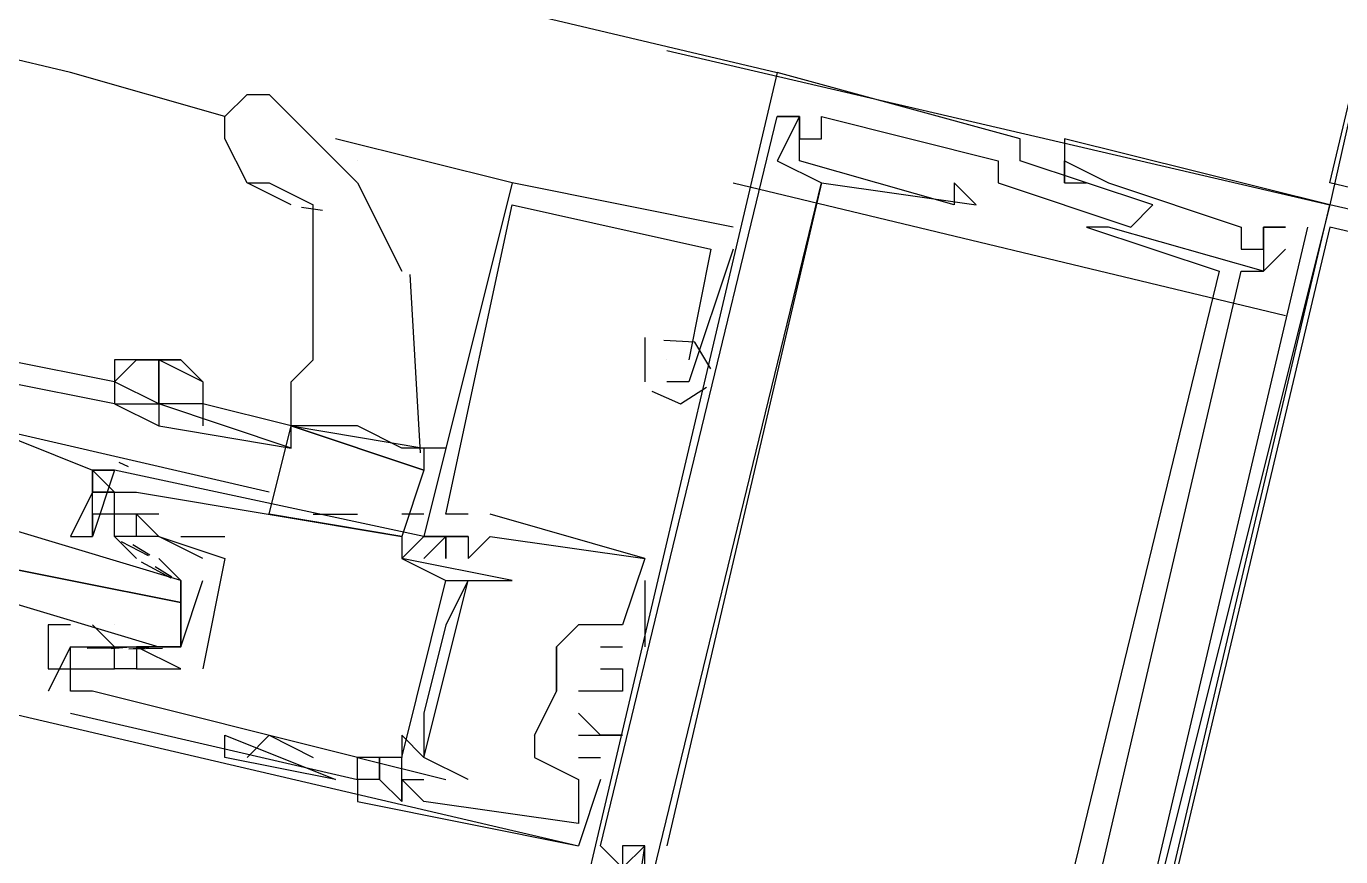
# Model space of a CAD drawing. Header units: feet. Extents: x -84 to 198, y -22 to 181.
# Drawn here: x 104.12 to 104.913, y 25.704 to 26.206 of the extents above; entities that cross this region are included whole.
import ezdxf

# ---------------------------------------------------------------- set-up
doc = ezdxf.new("R2010")
doc.units = ezdxf.units.FT
doc.layers.add('A-LINEA', color=7, linetype='CONTINUOUS')

msp = doc.modelspace()

# ---------------------------------------------------------------- linework, layer by layer
at = {"layer": 'A-LINEA'}
for p, q in [((96.9067, 27.9911), (104.5733, 26.1778)), ((104.1467, 26.1778), (100.8267, 26.9644)), ((105.0267, 26.6311), (104.9067, 26.0978)), ((104.5067, 26.1911), (104.9067, 26.0978)), ((104.24, 26.1511), (104.1467, 26.1778)), ((104.5733, 26.1778), (104.5733, 26.1778)), ((104.5733, 26.1778), (104.5733, 26.1778)), ((104.5733, 26.1778), (104.5733, 26.1778)), ((104.5733, 26.1511), (104.5733, 26.1511)), ((104.5733, 26.1511), (104.5733, 26.1511)), ((104.5733, 26.1511), (104.5733, 26.1511)), ((104.5733, 26.1511), (104.5733, 26.1511)), ((104.5733, 26.1511), (104.5733, 26.1511)), ((104.5733, 26.1511), (104.5733, 26.1511)), ((104.5867, 26.1511), (104.5867, 26.1511)), ((104.5867, 26.1511), (104.5867, 26.1511)), ((104.5867, 26.1511), (104.5867, 26.1511)), ((104.5867, 26.1511), (104.5867, 26.1511)), ((104.5867, 26.1511), (104.5867, 26.1511)), ((104.5867, 26.1511), (104.5867, 26.1511)), ((104.5867, 26.1511), (104.5867, 26.1511)), ((104.5867, 26.1511), (104.5867, 26.1511)), ((104.5867, 26.1511), (104.5867, 26.1511)), ((104.6, 26.1511), (104.6, 26.1511)), ((104.6, 26.1511), (104.6, 26.1511)), ((104.6, 26.1511), (104.6, 26.1511)), ((104.4133, 26.1111), (104.3067, 26.1378)), ((104.5867, 26.1378), (104.5867, 26.1378)), ((104.5867, 26.1378), (104.5867, 26.1378)), ((104.5867, 26.1378), (104.5867, 26.1378)), ((104.6, 26.1378), (104.6, 26.1378)), ((104.6, 26.1378), (104.6, 26.1378)), ((104.6, 26.1378), (104.6, 26.1378)), ((104.72, 26.1378), (104.72, 26.1378)), ((104.72, 26.1378), (104.72, 26.1378)), ((104.72, 26.1378), (104.72, 26.1378)), ((104.7467, 26.1378), (104.7467, 26.1378)), ((104.7467, 26.1378), (104.7467, 26.1378)), ((104.7467, 26.1378), (104.7467, 26.1378)), ((104.32, 26.1244), (104.32, 26.1244)), ((104.5733, 26.1244), (104.5733, 26.1244)), ((104.5733, 26.1244), (104.5733, 26.1244)), ((104.5733, 26.1244), (104.5733, 26.1244)), ((104.5867, 26.1244), (104.5867, 26.1244)), ((104.5867, 26.1244), (104.5867, 26.1244)), ((104.5867, 26.1244), (104.5867, 26.1244)), ((104.7067, 26.1244), (104.7067, 26.1244)), ((104.7067, 26.1244), (104.7067, 26.1244)), ((104.7067, 26.1244), (104.7067, 26.1244)), ((104.72, 26.1244), (104.72, 26.1244)), ((104.72, 26.1244), (104.72, 26.1244)), ((104.72, 26.1244), (104.72, 26.1244)), ((104.7467, 26.1244), (104.7467, 26.1244)), ((104.7467, 26.1244), (104.7467, 26.1244)), ((104.7467, 26.1244), (104.7467, 26.1244)), ((104.28, 26.0978), (104.2533, 26.1111)), ((104.4133, 26.1111), (104.4133, 26.1111)), ((104.4133, 26.1111), (104.4133, 26.1111)), ((104.4133, 26.1111), (104.4133, 26.1111)), ((104.4133, 26.1111), (104.4133, 26.1111)), ((104.4133, 26.1111), (104.4133, 26.1111)), ((104.4133, 26.1111), (104.4133, 26.1111)), ((104.5467, 26.1111), (104.88, 26.0311)), ((104.6, 26.1111), (104.6, 26.1111)), ((104.6, 26.1111), (104.6, 26.1111)), ((104.6, 26.1111), (104.6, 26.1111)), ((104.6, 26.1111), (104.6, 26.1111)), ((104.6, 26.1111), (104.6, 26.1111)), ((104.6, 26.1111), (104.6, 26.1111)), ((104.68, 26.1111), (104.68, 26.1111)), ((104.68, 26.1111), (104.68, 26.1111)), ((104.68, 26.1111), (104.68, 26.1111)), ((104.7067, 26.1111), (104.7067, 26.1111)), ((104.7067, 26.1111), (104.7067, 26.1111)), ((104.7067, 26.1111), (104.7067, 26.1111)), ((104.7467, 26.1111), (104.7467, 26.1111)), ((104.7467, 26.1111), (104.7467, 26.1111)), ((104.7467, 26.1111), (104.7467, 26.1111)), ((104.7467, 26.1111), (104.7467, 26.1111)), ((104.7467, 26.1111), (104.7467, 26.1111)), ((104.7467, 26.1111), (104.7467, 26.1111)), ((104.76, 26.1111), (104.76, 26.1111)), ((104.76, 26.1111), (104.76, 26.1111)), ((104.76, 26.1111), (104.76, 26.1111)), ((104.7733, 26.1111), (104.7733, 26.1111)), ((104.7733, 26.1111), (104.7733, 26.1111)), ((104.7733, 26.1111), (104.7733, 26.1111)), ((104.2989, 26.0945), (104.2861, 26.0963)), ((104.4133, 26.0978), (104.4133, 26.0978)), ((104.4133, 26.0978), (104.4133, 26.0978)), ((104.4133, 26.0978), (104.4133, 26.0978)), ((104.68, 26.0978), (104.68, 26.0978)), ((104.68, 26.0978), (104.68, 26.0978)), ((104.68, 26.0978), (104.68, 26.0978)), ((104.6933, 26.0978), (104.6933, 26.0978)), ((104.6933, 26.0978), (104.6933, 26.0978)), ((104.6933, 26.0978), (104.6933, 26.0978)), ((104.8, 26.0978), (104.8, 26.0978)), ((104.8, 26.0978), (104.8, 26.0978)), ((104.8, 26.0978), (104.8, 26.0978)), ((104.9067, 26.0978), (104.9067, 26.0978)), ((104.9067, 26.0978), (104.9067, 26.0978)), ((104.9067, 26.0978), (104.9067, 26.0978)), ((104.5467, 26.0844), (104.5467, 26.0844)), ((104.5467, 26.0844), (104.5467, 26.0844)), ((104.5467, 26.0844), (104.5467, 26.0844)), ((104.76, 26.0844), (104.76, 26.0844)), ((104.76, 26.0844), (104.76, 26.0844)), ((104.76, 26.0844), (104.76, 26.0844)), ((104.7733, 26.0844), (104.7733, 26.0844)), ((104.7733, 26.0844), (104.7733, 26.0844)), ((104.7733, 26.0844), (104.7733, 26.0844)), ((104.8933, 26.0844), (104.7867, 25.6311)), ((104.7867, 26.0844), (104.7867, 26.0844)), ((104.8933, 26.0844), (104.7867, 25.6311)), ((104.7867, 26.0844), (104.7867, 26.0844)), ((104.8933, 26.0844), (104.7867, 25.6311)), ((104.7867, 26.0844), (104.7867, 26.0844)), ((104.8533, 26.0844), (104.8533, 26.0844)), ((104.8533, 26.0844), (104.8533, 26.0844)), ((104.8533, 26.0844), (104.8533, 26.0844)), ((104.8667, 26.0844), (104.8667, 26.0844)), ((104.8667, 26.0844), (104.8667, 26.0844)), ((104.8667, 26.0844), (104.8667, 26.0844)), ((104.8667, 26.0844), (104.8667, 26.0844)), ((104.8667, 26.0844), (104.8667, 26.0844)), ((104.8667, 26.0844), (104.8667, 26.0844)), ((104.88, 26.0844), (104.88, 26.0844)), ((104.88, 26.0844), (104.88, 26.0844)), ((104.88, 26.0844), (104.88, 26.0844)), ((104.88, 26.0844), (104.88, 26.0844)), ((104.88, 26.0844), (104.88, 26.0844)), ((104.88, 26.0844), (104.88, 26.0844)), ((104.8933, 26.0844), (104.8933, 26.0844)), ((104.8933, 26.0844), (104.8933, 26.0844)), ((104.8933, 26.0844), (104.8933, 26.0844)), ((104.5467, 26.0711), (104.52, 25.9911)), ((104.5467, 26.0711), (104.52, 25.9911)), ((104.5467, 26.0711), (104.52, 25.9911)), ((104.5333, 26.0711), (104.5333, 26.0711)), ((104.5333, 26.0711), (104.5333, 26.0711)), ((104.5333, 26.0711), (104.5333, 26.0711)), ((104.5333, 26.0711), (104.5333, 26.0711)), ((104.5333, 26.0711), (104.5333, 26.0711)), ((104.5333, 26.0711), (104.5333, 26.0711)), ((104.5467, 26.0711), (104.5467, 26.0711)), ((104.5467, 26.0711), (104.5467, 26.0711)), ((104.5467, 26.0711), (104.5467, 26.0711)), ((104.8533, 26.0711), (104.8533, 26.0711)), ((104.8533, 26.0711), (104.8533, 26.0711)), ((104.8533, 26.0711), (104.8533, 26.0711)), ((104.8667, 26.0711), (104.8667, 26.0711)), ((104.8667, 26.0711), (104.8667, 26.0711)), ((104.8667, 26.0711), (104.8667, 26.0711)), ((104.88, 26.0711), (104.88, 26.0711)), ((104.88, 26.0711), (104.88, 26.0711)), ((104.88, 26.0711), (104.88, 26.0711)), ((104.3579, 25.9483), (104.3517, 26.0559)), ((104.84, 26.0578), (104.84, 26.0578)), ((104.84, 26.0578), (104.84, 26.0578)), ((104.84, 26.0578), (104.84, 26.0578)), ((104.8533, 26.0578), (104.8533, 26.0578)), ((104.8533, 26.0578), (104.8533, 26.0578)), ((104.8533, 26.0578), (104.8533, 26.0578)), ((104.8667, 26.0578), (104.8667, 26.0578)), ((104.8667, 26.0578), (104.8667, 26.0578)), ((104.8667, 26.0578), (104.8667, 26.0578)), ((104.8667, 26.0578), (104.8667, 26.0578)), ((104.8667, 26.0578), (104.8667, 26.0578)), ((104.8667, 26.0578), (104.8667, 26.0578)), ((104.4933, 26.0178), (104.4933, 26.0044)), ((104.4933, 26.0178), (104.4933, 26.0178)), ((104.4933, 26.0178), (104.4933, 26.0044)), ((104.4933, 26.0178), (104.4933, 26.0178)), ((104.4933, 26.0178), (104.4933, 26.0044)), ((104.4933, 26.0178), (104.4933, 26.0178)), ((104.1733, 25.9911), (104.1067, 26.0044)), ((104.4933, 26.0044), (104.4933, 25.9911)), ((104.4933, 26.0044), (104.4933, 26.0044)), ((104.4933, 26.0044), (104.4933, 25.9911)), ((104.4933, 26.0044), (104.4933, 26.0044)), ((104.4933, 26.0044), (104.4933, 25.9911)), ((104.4933, 26.0044), (104.4933, 26.0044)), ((104.5067, 26.0044), (104.5067, 26.0044)), ((104.5067, 26.0044), (104.5067, 26.0044)), ((104.5067, 26.0044), (104.5067, 26.0044)), ((104.52, 26.0044), (104.52, 26.0044)), ((104.52, 26.0044), (104.52, 26.0044)), ((104.52, 26.0044), (104.52, 26.0044)), ((104.52, 26.0044), (104.52, 26.0044)), ((104.52, 26.0044), (104.52, 26.0044)), ((104.52, 26.0044), (104.52, 26.0044)), ((104.1733, 25.9778), (104.1067, 25.9911)), ((104.1733, 25.9911), (104.1733, 25.9911)), ((104.4933, 25.9911), (104.4933, 25.9911)), ((104.4933, 25.9911), (104.4933, 25.9911)), ((104.4933, 25.9911), (104.4933, 25.9911)), ((104.52, 25.9911), (104.5067, 25.9911)), ((104.5067, 25.9911), (104.5067, 25.9911)), ((104.52, 25.9911), (104.5067, 25.9911)), ((104.5067, 25.9911), (104.5067, 25.9911)), ((104.52, 25.9911), (104.5067, 25.9911)), ((104.5067, 25.9911), (104.5067, 25.9911)), ((104.52, 25.9911), (104.52, 25.9911)), ((104.52, 25.9911), (104.52, 25.9911)), ((104.52, 25.9911), (104.52, 25.9911)), ((104.28, 25.9644), (104.2267, 25.9778)), ((104.28, 25.9644), (104.28, 25.9644)), ((104.28, 25.9511), (104.28, 25.9644)), ((104.28, 25.9644), (104.28, 25.9644)), ((104.3733, 25.9511), (104.36, 25.9511)), ((104.176, 25.9426), (104.1816, 25.9399)), ((104.176, 25.9426), (104.1816, 25.9399)), ((104.176, 25.9426), (104.1816, 25.9399)), ((104.1733, 25.9378), (104.1733, 25.9378)), ((104.16, 25.9244), (104.16, 25.9244)), ((104.16, 25.9244), (104.16, 25.9244)), ((104.16, 25.9244), (104.16, 25.9244)), ((104.1733, 25.9244), (104.1733, 25.9244)), ((104.1867, 25.9244), (104.1867, 25.9244)), ((104.1733, 25.9111), (104.1733, 25.9111)), ((104.1867, 25.9111), (104.1867, 25.9111)), ((104.2, 25.9111), (104.2, 25.9111)), ((104.3467, 25.8978), (104.2667, 25.9111)), ((104.2933, 25.9111), (104.32, 25.9111)), ((104.36, 25.9111), (104.3467, 25.9111)), ((104.3733, 25.9111), (104.3733, 25.9111)), ((104.3733, 25.9111), (104.3733, 25.9111)), ((104.3733, 25.9111), (104.3733, 25.9111)), ((104.3867, 25.9111), (104.3867, 25.9111)), ((104.3867, 25.9111), (104.3867, 25.9111)), ((104.3867, 25.9111), (104.3867, 25.9111)), ((104.4, 25.9111), (104.4, 25.9111)), ((104.4, 25.9111), (104.4, 25.9111)), ((104.4, 25.9111), (104.4, 25.9111)), ((104.16, 25.8978), (104.16, 25.8978)), ((104.1733, 25.8978), (104.1733, 25.8978)), ((104.1733, 25.8978), (104.1867, 25.8844)), ((104.1774, 25.8947), (104.1937, 25.8863)), ((104.1844, 25.8929), (104.1946, 25.8867)), ((104.1867, 25.8978), (104.1867, 25.8978)), ((104.2, 25.8978), (104.2, 25.8978)), ((104.2, 25.8978), (104.2, 25.8978)), ((104.2133, 25.8978), (104.24, 25.8978)), ((104.2133, 25.8978), (104.2133, 25.8978)), ((104.24, 25.8978), (104.24, 25.8978)), ((104.3467, 25.8978), (104.3467, 25.8978)), ((104.36, 25.8978), (104.36, 25.8978)), ((104.36, 25.8978), (104.36, 25.8978)), ((104.36, 25.8978), (104.36, 25.8978)), ((104.36, 25.8978), (104.36, 25.8978)), ((104.36, 25.8978), (104.36, 25.8978)), ((104.36, 25.8978), (104.36, 25.8978)), ((104.36, 25.8978), (104.36, 25.8978)), ((104.3733, 25.8978), (104.3733, 25.8978)), ((104.3733, 25.8978), (104.3733, 25.8978)), ((104.3733, 25.8978), (104.3733, 25.8978)), ((104.3733, 25.8978), (104.3733, 25.8978)), ((104.3733, 25.8978), (104.3733, 25.8978)), ((104.3733, 25.8978), (104.3733, 25.8978)), ((104.3867, 25.8978), (104.3867, 25.8844)), ((104.3867, 25.8978), (104.3867, 25.8844)), ((104.3867, 25.8978), (104.3867, 25.8844)), ((104.3867, 25.8978), (104.3867, 25.8978)), ((104.3867, 25.8978), (104.3867, 25.8978)), ((104.3867, 25.8978), (104.3867, 25.8844)), ((104.3867, 25.8978), (104.3867, 25.8844)), ((104.3867, 25.8978), (104.3867, 25.8844)), ((104.3867, 25.8978), (104.3867, 25.8978)), ((104.3867, 25.8978), (104.3867, 25.8978)), ((104.3867, 25.8978), (104.3867, 25.8844)), ((104.3867, 25.8978), (104.3867, 25.8844)), ((104.3867, 25.8978), (104.3867, 25.8844)), ((104.3867, 25.8978), (104.3867, 25.8978)), ((104.3867, 25.8978), (104.3867, 25.8978)), ((104.4, 25.8978), (104.4, 25.8978)), ((104.4, 25.8978), (104.4, 25.8978)), ((104.4, 25.8978), (104.4, 25.8978)), ((104.4, 25.8978), (104.4, 25.8978)), ((104.4, 25.8978), (104.4, 25.8978)), ((104.4, 25.8978), (104.4, 25.8978)), ((104.1867, 25.8844), (104.1867, 25.8844)), ((104.2, 25.8844), (104.2, 25.8844)), ((104.24, 25.8844), (104.24, 25.8844)), ((104.24, 25.8844), (104.24, 25.8844)), ((104.3467, 25.8844), (104.3467, 25.8844)), ((104.3467, 25.8844), (104.3467, 25.8844)), ((104.3867, 25.8844), (104.3867, 25.8844)), ((104.3867, 25.8844), (104.3867, 25.8844)), ((104.3867, 25.8844), (104.3867, 25.8844)), ((104.4933, 25.8844), (104.4933, 25.8844)), ((104.4933, 25.8844), (104.4933, 25.8844)), ((104.4933, 25.8844), (104.4933, 25.8844)), ((104.4933, 25.8844), (104.4933, 25.8844)), ((104.4933, 25.8844), (104.4933, 25.8844)), ((104.4933, 25.8844), (104.4933, 25.8844)), ((104.1895, 25.8825), (104.2074, 25.8728)), ((104.1978, 25.8796), (104.2079, 25.8734)), ((104.2133, 25.8711), (104.2133, 25.8711)), ((104.3467, 25.7644), (104.3733, 25.8711)), ((104.3467, 25.7644), (104.3733, 25.8711)), ((104.3467, 25.7644), (104.3733, 25.8711)), ((104.3733, 25.8711), (104.3733, 25.8711)), ((104.3867, 25.8711), (104.3867, 25.8711)), ((104.3867, 25.8711), (104.3867, 25.8711)), ((104.4, 25.8711), (104.4, 25.8711)), ((104.4133, 25.8711), (104.4133, 25.8711)), ((104.4933, 25.8711), (104.4933, 25.8311)), ((104.4933, 25.8711), (104.4933, 25.8711)), ((104.4933, 25.8711), (104.4933, 25.8311)), ((104.4933, 25.8711), (104.4933, 25.8711)), ((104.4933, 25.8711), (104.4933, 25.8311)), ((104.4933, 25.8711), (104.4933, 25.8711)), ((104.2133, 25.8578), (104.2133, 25.8444)), ((104.16, 25.8444), (104.16, 25.8444)), ((104.1733, 25.8311), (104.16, 25.8444)), ((104.1733, 25.8444), (104.1733, 25.8444)), ((104.3733, 25.8444), (104.3733, 25.8444)), ((104.4533, 25.8444), (104.4533, 25.8444)), ((104.4533, 25.8444), (104.4533, 25.8444)), ((104.4533, 25.8444), (104.4533, 25.8444)), ((104.48, 25.8444), (104.48, 25.8444)), ((104.48, 25.8444), (104.48, 25.8444)), ((104.48, 25.8444), (104.48, 25.8444)), ((104.48, 25.8444), (104.48, 25.8444)), ((104.48, 25.8444), (104.48, 25.8444)), ((104.48, 25.8444), (104.48, 25.8444)), ((104.1467, 25.8311), (104.1333, 25.8044)), ((104.1467, 25.8311), (104.1467, 25.8311)), ((104.1751, 25.8303), (104.1568, 25.8301)), ((104.1831, 25.831), (104.1713, 25.8299)), ((104.1733, 25.8311), (104.1733, 25.8311)), ((104.2023, 25.8302), (104.1819, 25.8297)), ((104.1965, 25.831), (104.1846, 25.8299)), ((104.1867, 25.8311), (104.1867, 25.8311)), ((104.2, 25.8311), (104.2, 25.8311)), ((104.44, 25.8311), (104.44, 25.8311)), ((104.44, 25.8311), (104.44, 25.8311)), ((104.44, 25.8311), (104.44, 25.8311)), ((104.44, 25.8311), (104.44, 25.8311)), ((104.4667, 25.8311), (104.48, 25.8311)), ((104.4667, 25.8311), (104.4667, 25.8311)), ((104.4667, 25.8311), (104.48, 25.8311)), ((104.4667, 25.8311), (104.4667, 25.8311)), ((104.4667, 25.8311), (104.48, 25.8311)), ((104.4667, 25.8311), (104.4667, 25.8311)), ((104.48, 25.8311), (104.48, 25.8311)), ((104.48, 25.8311), (104.48, 25.8311)), ((104.48, 25.8311), (104.48, 25.8311)), ((104.4933, 25.8311), (104.4933, 25.8311)), ((104.4933, 25.8311), (104.4933, 25.8311)), ((104.4933, 25.8311), (104.4933, 25.8311)), ((104.1467, 25.8178), (104.1467, 25.8178)), ((104.1733, 25.8178), (104.1733, 25.8178)), ((104.1733, 25.8178), (104.1733, 25.8178)), ((104.1867, 25.8178), (104.1867, 25.8178)), ((104.1867, 25.8178), (104.1867, 25.8178)), ((104.2133, 25.8178), (104.2133, 25.8178)), ((104.2133, 25.8178), (104.2133, 25.8178)), ((104.2267, 25.8178), (104.2267, 25.8178)), ((104.2267, 25.8178), (104.2267, 25.8178)), ((104.4667, 25.8178), (104.4667, 25.8178)), ((104.4667, 25.8178), (104.4667, 25.8178)), ((104.4667, 25.8178), (104.4667, 25.8178)), ((104.48, 25.8178), (104.48, 25.8178)), ((104.48, 25.8178), (104.48, 25.8178)), ((104.48, 25.8178), (104.48, 25.8178)), ((104.0533, 25.8044), (104.4533, 25.7111)), ((104.1333, 25.8044), (104.1333, 25.8044)), ((104.1467, 25.8044), (104.1467, 25.8044)), ((104.1467, 25.8044), (104.1467, 25.8044)), ((104.16, 25.8044), (104.16, 25.8044)), ((104.44, 25.8044), (104.44, 25.8044)), ((104.44, 25.8044), (104.44, 25.8044)), ((104.44, 25.8044), (104.44, 25.8044)), ((104.44, 25.8044), (104.44, 25.8044)), ((104.44, 25.8044), (104.44, 25.8044)), ((104.4533, 25.8044), (104.4533, 25.8044)), ((104.4533, 25.8044), (104.4533, 25.8044)), ((104.4533, 25.8044), (104.4533, 25.8044)), ((104.48, 25.8044), (104.48, 25.8044)), ((104.48, 25.8044), (104.48, 25.8044)), ((104.48, 25.8044), (104.48, 25.8044)), ((104.1467, 25.7911), (104.1467, 25.7911)), ((104.36, 25.7911), (104.36, 25.7911)), ((104.4533, 25.7911), (104.4533, 25.7911)), ((104.4533, 25.7911), (104.4533, 25.7911)), ((104.4533, 25.7911), (104.4533, 25.7911)), ((104.24, 25.7778), (104.3067, 25.7511)), ((104.24, 25.7778), (104.3067, 25.7511)), ((104.2667, 25.7778), (104.2533, 25.7644)), ((104.2667, 25.7778), (104.2933, 25.7644)), ((104.3467, 25.7778), (104.3467, 25.7778)), ((104.4267, 25.7778), (104.4267, 25.7778)), ((104.4267, 25.7778), (104.4267, 25.7778)), ((104.4267, 25.7778), (104.4267, 25.7778)), ((104.4533, 25.7778), (104.4533, 25.7778)), ((104.4533, 25.7778), (104.4533, 25.7778)), ((104.4533, 25.7778), (104.4533, 25.7778)), ((104.4667, 25.7778), (104.4667, 25.7778)), ((104.4667, 25.7778), (104.4667, 25.7778)), ((104.4667, 25.7778), (104.4667, 25.7778)), ((104.48, 25.7778), (104.48, 25.7778)), ((104.48, 25.7778), (104.48, 25.7778)), ((104.48, 25.7778), (104.48, 25.7778)), ((104.24, 25.7644), (104.24, 25.7644)), ((104.2933, 25.7644), (104.2933, 25.7644)), ((104.32, 25.7644), (104.32, 25.7644)), ((104.32, 25.7644), (104.32, 25.7644)), ((104.3333, 25.7511), (104.3333, 25.7644)), ((104.3333, 25.7511), (104.3333, 25.7644)), ((104.3467, 25.7644), (104.3467, 25.7644)), ((104.36, 25.7644), (104.36, 25.7644)), ((104.36, 25.7644), (104.36, 25.7644)), ((104.4267, 25.7644), (104.4267, 25.7644)), ((104.4267, 25.7644), (104.4267, 25.7644)), ((104.4267, 25.7644), (104.4267, 25.7644)), ((104.4533, 25.7644), (104.4533, 25.7644)), ((104.4533, 25.7644), (104.4533, 25.7644)), ((104.4533, 25.7644), (104.4533, 25.7644)), ((104.4667, 25.7644), (104.4667, 25.7644)), ((104.4667, 25.7644), (104.4667, 25.7644)), ((104.4667, 25.7644), (104.4667, 25.7644)), ((104.3067, 25.7511), (104.3067, 25.7511)), ((104.32, 25.7511), (104.32, 25.7511)), ((104.32, 25.7511), (104.32, 25.7511)), ((104.32, 25.7511), (104.32, 25.7511)), ((104.32, 25.7511), (104.32, 25.7511)), ((104.3333, 25.7511), (104.3333, 25.7511)), ((104.3333, 25.7511), (104.3333, 25.7511)), ((104.3333, 25.7511), (104.3333, 25.7511)), ((104.3467, 25.7511), (104.3467, 25.7511)), ((104.3467, 25.7511), (104.3467, 25.7511)), ((104.3467, 25.7511), (104.3467, 25.7511)), ((104.3467, 25.7511), (104.36, 25.7511)), ((104.3467, 25.7378), (104.3467, 25.7511)), ((104.3733, 25.7511), (104.3733, 25.7511)), ((104.3867, 25.7511), (104.3867, 25.7511)), ((104.4667, 25.7511), (104.4533, 25.7111)), ((104.4533, 25.7511), (104.4533, 25.7511)), ((104.4533, 25.7511), (104.4533, 25.7511)), ((104.4667, 25.7511), (104.4533, 25.7111)), ((104.4533, 25.7511), (104.4533, 25.7511)), ((104.4533, 25.7511), (104.4533, 25.7511)), ((104.4667, 25.7511), (104.4533, 25.7111)), ((104.4533, 25.7511), (104.4533, 25.7511)), ((104.4533, 25.7511), (104.4533, 25.7511)), ((104.4667, 25.7511), (104.4667, 25.7511)), ((104.4667, 25.7511), (104.4667, 25.7511)), ((104.4667, 25.7511), (104.4667, 25.7511)), ((104.32, 25.7378), (104.32, 25.7378)), ((104.32, 25.7378), (104.32, 25.7378)), ((104.32, 25.7378), (104.32, 25.7378)), ((104.3467, 25.7378), (104.3467, 25.7378)), ((104.3467, 25.7378), (104.3467, 25.7378)), ((104.3467, 25.7378), (104.3467, 25.7378)), ((104.36, 25.7378), (104.36, 25.7378)), ((104.36, 25.7378), (104.36, 25.7378)), ((104.36, 25.7378), (104.36, 25.7378)), ((104.4533, 25.7244), (104.4533, 25.7244)), ((104.4533, 25.7244), (104.4533, 25.7244)), ((104.4533, 25.7244), (104.4533, 25.7244)), ((104.4533, 25.7244), (104.4533, 25.7244)), ((104.4533, 25.7244), (104.4533, 25.7244)), ((104.4533, 25.7244), (104.4533, 25.7244)), ((104.4533, 25.7111), (104.4533, 25.7111)), ((104.4533, 25.7111), (104.4533, 25.7111)), ((104.4533, 25.7111), (104.4533, 25.7111)), ((104.4667, 25.7111), (104.4667, 25.7111)), ((104.4667, 25.7111), (104.4667, 25.7111)), ((104.4667, 25.7111), (104.4667, 25.7111)), ((104.48, 25.7111), (104.48, 25.7111)), ((104.48, 25.7111), (104.48, 25.7111)), ((104.48, 25.7111), (104.48, 25.7111)), ((104.48, 25.7111), (104.48, 25.7111)), ((104.48, 25.7111), (104.48, 25.7111)), ((104.48, 25.7111), (104.48, 25.7111)), ((104.4933, 25.7111), (104.4933, 25.7111)), ((104.4933, 25.7111), (104.4933, 25.7111)), ((104.4933, 25.7111), (104.4933, 25.7111)), ((104.4933, 25.7111), (104.4933, 25.7111)), ((104.4933, 25.7111), (104.4933, 25.7111)), ((104.4933, 25.7111), (104.4933, 25.7111)), ((104.4933, 25.7111), (104.4933, 25.7111)), ((104.4933, 25.7111), (104.4933, 25.7111)), ((104.4933, 25.7111), (104.4933, 25.7111)), ((104.5067, 25.7111), (104.5067, 25.7111)), ((104.5067, 25.7111), (104.5067, 25.7111)), ((104.5067, 25.7111), (104.5067, 25.7111))]:
    msp.add_line(p, q, dxfattribs=at)
for points in [[(104.9067, 26.1111), (104.9733, 26.3911), (105.5333, 26.2578), (105.4667, 25.9778), (104.9067, 26.1111)], [(104.4933, 25.6978), (104.4933, 25.7111), (104.48, 25.6978), (104.4667, 25.7111), (104.5733, 26.1511), (104.5867, 26.1511), (104.5867, 26.1378), (104.6, 26.1378), (104.6, 26.1511), (104.7067, 26.1244), (104.7067, 26.1111), (104.7867, 26.0844), (104.8, 26.0978), (104.72, 26.1244), (104.72, 26.1378), (104.5733, 26.1778), (104.4133, 25.4978), (104.4133, 25.5111)], [(104.4933, 25.6978), (104.4933, 25.7111), (104.48, 25.6978), (104.4667, 25.7111), (104.5733, 26.1511), (104.5867, 26.1511), (104.5867, 26.1378), (104.6, 26.1378), (104.6, 26.1511), (104.7067, 26.1244), (104.7067, 26.1111), (104.7867, 26.0844), (104.8, 26.0978), (104.72, 26.1244), (104.72, 26.1378), (104.5733, 26.1778), (104.4133, 25.4978), (104.4133, 25.5111)], [(104.4933, 25.6978), (104.4933, 25.7111), (104.48, 25.6978), (104.4667, 25.7111), (104.5733, 26.1511), (104.5867, 26.1511), (104.5867, 26.1378), (104.6, 26.1378), (104.6, 26.1511), (104.7067, 26.1244), (104.7067, 26.1111), (104.7867, 26.0844), (104.8, 26.0978), (104.72, 26.1244), (104.72, 26.1378), (104.5733, 26.1778), (104.4133, 25.4978), (104.4133, 25.5111)], [(104.2533, 26.1111), (104.24, 26.1378), (104.24, 26.1511), (104.2533, 26.1644)], [(104.2533, 26.1644), (104.2667, 26.1644), (104.28, 26.1511), (104.32, 26.1111), (104.3467, 26.0578)], [(104.48, 25.6178), (104.4533, 25.6178), (104.48, 25.6044), (104.56, 25.5911), (104.5733, 25.5911), (104.5733, 25.5911), (104.48, 25.6178), (104.6, 26.1111), (104.6933, 26.0978), (104.68, 26.1111), (104.68, 26.0978), (104.5867, 26.1244), (104.5867, 26.1511), (104.5733, 26.1511), (104.5867, 26.1511), (104.5733, 26.1244), (104.6, 26.1111), (104.5067, 25.7111)], [(104.48, 25.6178), (104.4533, 25.6178), (104.48, 25.6044), (104.56, 25.5911), (104.5733, 25.5911), (104.5733, 25.5911), (104.48, 25.6178), (104.6, 26.1111), (104.6933, 26.0978), (104.68, 26.1111), (104.68, 26.0978), (104.5867, 26.1244), (104.5867, 26.1511), (104.5733, 26.1511), (104.5867, 26.1511), (104.5733, 26.1244), (104.6, 26.1111), (104.5067, 25.7111)], [(104.48, 25.6178), (104.4533, 25.6178), (104.48, 25.6044), (104.56, 25.5911), (104.5733, 25.5911), (104.5733, 25.5911), (104.48, 25.6178), (104.6, 26.1111), (104.6933, 26.0978), (104.68, 26.1111), (104.68, 26.0978), (104.5867, 26.1244), (104.5867, 26.1511), (104.5733, 26.1511), (104.5867, 26.1511), (104.5733, 26.1244), (104.6, 26.1111), (104.5067, 25.7111)], [(104.7333, 25.4178), (104.7467, 25.4178), (104.9067, 26.0978), (104.7467, 26.1378), (104.7467, 26.1111), (104.76, 26.1111)], [(104.7333, 25.4178), (104.7467, 25.4178), (104.9067, 26.0978), (104.7467, 26.1378), (104.7467, 26.1111), (104.76, 26.1111)], [(104.7333, 25.4178), (104.7467, 25.4178), (104.9067, 26.0978), (104.7467, 26.1378), (104.7467, 26.1111), (104.76, 26.1111)], [(104.7467, 26.1111), (104.7467, 26.1244), (104.7733, 26.1111), (104.8533, 26.0844), (104.8533, 26.0711), (104.8667, 26.0711), (104.8667, 26.0844), (104.88, 26.0844)], [(104.7467, 26.1111), (104.7467, 26.1244), (104.7733, 26.1111), (104.8533, 26.0844), (104.8533, 26.0711), (104.8667, 26.0711), (104.8667, 26.0844), (104.88, 26.0844)], [(104.7467, 26.1111), (104.7467, 26.1244), (104.7733, 26.1111), (104.8533, 26.0844), (104.8533, 26.0711), (104.8667, 26.0711), (104.8667, 26.0844), (104.88, 26.0844)], [(104.2533, 26.1111), (104.2667, 26.1111), (104.2933, 26.0978)], [(104.5467, 26.0844), (104.4133, 26.1111), (104.36, 25.8978), (104.3733, 25.8978), (104.36, 25.8978), (104.3867, 25.8978), (104.3867, 25.8844), (104.4, 25.8978), (104.4933, 25.8844), (104.48, 25.8444), (104.4533, 25.8444), (104.44, 25.8311), (104.44, 25.8044), (104.4267, 25.7778), (104.4267, 25.7644), (104.4533, 25.7511), (104.4533, 25.7244), (104.36, 25.7378), (104.3467, 25.7511), (104.3467, 25.7378), (104.3333, 25.7511), (104.32, 25.7511), (104.32, 25.7378), (104.4533, 25.7111)], [(104.5467, 26.0844), (104.4133, 26.1111), (104.36, 25.8978), (104.3733, 25.8978), (104.36, 25.8978), (104.3867, 25.8978), (104.3867, 25.8844), (104.4, 25.8978), (104.4933, 25.8844), (104.48, 25.8444), (104.4533, 25.8444), (104.44, 25.8311), (104.44, 25.8044), (104.4267, 25.7778), (104.4267, 25.7644), (104.4533, 25.7511), (104.4533, 25.7244), (104.36, 25.7378), (104.3467, 25.7511), (104.3467, 25.7378), (104.3333, 25.7511), (104.32, 25.7511), (104.32, 25.7378), (104.4533, 25.7111)], [(104.5467, 26.0844), (104.4133, 26.1111), (104.36, 25.8978), (104.3733, 25.8978), (104.36, 25.8978), (104.3867, 25.8978), (104.3867, 25.8844), (104.4, 25.8978), (104.4933, 25.8844), (104.48, 25.8444), (104.4533, 25.8444), (104.44, 25.8311), (104.44, 25.8044), (104.4267, 25.7778), (104.4267, 25.7644), (104.4533, 25.7511), (104.4533, 25.7244), (104.36, 25.7378), (104.3467, 25.7511), (104.3467, 25.7378), (104.3333, 25.7511), (104.32, 25.7511), (104.32, 25.7378), (104.4533, 25.7111)], [(104.28, 25.9644), (104.28, 25.9911), (104.2933, 26.0044), (104.2933, 26.0178), (104.2933, 26.0311), (104.2933, 26.0444), (104.2933, 26.0578), (104.2933, 26.0711), (104.2933, 26.0844), (104.2933, 26.0978)], [(104.3867, 25.9111), (104.3733, 25.9111), (104.4133, 26.0978), (104.5333, 26.0711), (104.52, 26.0044)], [(104.3867, 25.9111), (104.3733, 25.9111), (104.4133, 26.0978), (104.5333, 26.0711), (104.52, 26.0044)], [(104.3867, 25.9111), (104.3733, 25.9111), (104.4133, 26.0978), (104.5333, 26.0711), (104.52, 26.0044)], [(104.7067, 25.2978), (105.52, 25.0978), (105.72, 25.9111), (104.9067, 26.0978), (104.7067, 25.2978)], [(104.88, 26.0844), (104.8667, 26.0844), (104.8667, 26.0578), (104.7733, 26.0844), (104.76, 26.0844), (104.84, 26.0578), (104.72, 25.5644), (104.64, 25.5778), (104.64, 25.5778), (104.64, 25.5644), (104.6533, 25.5644)], [(104.88, 26.0844), (104.8667, 26.0844), (104.8667, 26.0578), (104.7733, 26.0844), (104.76, 26.0844), (104.84, 26.0578), (104.72, 25.5644), (104.64, 25.5778), (104.64, 25.5778), (104.64, 25.5644), (104.6533, 25.5644)], [(104.88, 26.0844), (104.8667, 26.0844), (104.8667, 26.0578), (104.7733, 26.0844), (104.76, 26.0844), (104.84, 26.0578), (104.72, 25.5644), (104.64, 25.5778), (104.64, 25.5778), (104.64, 25.5644), (104.6533, 25.5644)], [(104.72, 25.2978), (105.52, 25.1111), (105.7067, 25.8978), (104.9067, 26.0844), (104.72, 25.2978)], [(104.76, 25.6444), (104.76, 25.6311), (104.7733, 25.6311), (104.7733, 25.6444), (104.76, 25.6578), (104.8533, 26.0578), (104.8667, 26.0578), (104.88, 26.0711)], [(104.76, 25.6444), (104.76, 25.6311), (104.7733, 25.6311), (104.7733, 25.6444), (104.76, 25.6578), (104.8533, 26.0578), (104.8667, 26.0578), (104.88, 26.0711)], [(104.76, 25.6444), (104.76, 25.6311), (104.7733, 25.6311), (104.7733, 25.6444), (104.76, 25.6578), (104.8533, 26.0578), (104.8667, 26.0578), (104.88, 26.0711)], [(104.5333, 25.9988), (104.5236, 26.0149), (104.5048, 26.0159)], [(104.5333, 25.9988), (104.5236, 26.0149), (104.5048, 26.0159)], [(104.5333, 25.9988), (104.5236, 26.0149), (104.5048, 26.0159)], [(104.1867, 26.0044), (104.1733, 26.0044), (104.1733, 25.9911), (104.1733, 25.9778), (104.1733, 25.9778)], [(104.2, 25.9778), (104.2, 26.0044), (104.1867, 26.0044), (104.1733, 25.9911)], [(104.1867, 26.0044), (104.1867, 26.0044), (104.1733, 26.0044)], [(104.1867, 26.0044), (104.1867, 26.0044), (104.2, 26.0044), (104.2, 26.0044), (104.2, 26.0044), (104.2133, 26.0044)], [(104.2267, 25.9911), (104.2, 26.0044), (104.2, 25.9778)], [(104.2133, 26.0044), (104.2133, 26.0044), (104.2, 26.0044)], [(104.2133, 26.0044), (104.2267, 25.9911), (104.2267, 25.9778), (104.2267, 25.9644)], [(104.1733, 25.9911), (104.1733, 25.9778), (104.2, 25.9778), (104.1733, 25.9911)], [(104.4976, 25.9854), (104.5149, 25.9778), (104.5307, 25.9879)], [(104.4976, 25.9854), (104.5149, 25.9778), (104.5307, 25.9879)], [(104.4976, 25.9854), (104.5149, 25.9778), (104.5307, 25.9879)], [(104.1733, 25.9778), (104.1733, 25.9778), (104.2, 25.9644)], [(104.1733, 25.9778), (104.1733, 25.9778), (104.1733, 25.9778)], [(104.28, 25.9511), (104.2, 25.9778), (104.2, 25.9644), (104.28, 25.9511)], [(104.2267, 25.9778), (104.2, 25.9778), (104.2, 25.9778), (104.2, 25.9778)], [(104.36, 25.9511), (104.3467, 25.9511), (104.32, 25.9644), (104.2933, 25.9644), (104.28, 25.9644), (104.28, 25.9644), (104.2267, 25.9778)], [(104.2667, 25.9244), (104.0933, 25.9644), (104.16, 25.9378), (104.16, 25.9244), (104.1733, 25.9244)], [(104.2667, 25.9111), (104.28, 25.9644), (104.36, 25.9378), (104.3467, 25.8978)], [(104.28, 25.9644), (104.28, 25.9644), (104.36, 25.9511), (104.36, 25.9378), (104.28, 25.9644), (104.28, 25.9644), (104.28, 25.9644)], [(104.36, 25.8978), (104.1733, 25.9378), (104.16, 25.8978)], [(104.1733, 25.9378), (104.16, 25.9378), (104.1733, 25.9378)], [(104.16, 25.9378), (104.1733, 25.9244), (104.16, 25.9378)], [(104.1733, 25.9244), (104.16, 25.9244), (104.16, 25.9378)], [(104.1733, 25.9378), (104.16, 25.9378), (104.1733, 25.9378)], [(104.16, 25.9378), (104.1733, 25.9244), (104.16, 25.9378)], [(104.1733, 25.9244), (104.16, 25.9244), (104.16, 25.9378)], [(104.1733, 25.9378), (104.16, 25.9378), (104.1733, 25.9378)], [(104.16, 25.9378), (104.1733, 25.9244), (104.16, 25.9378)], [(104.1867, 25.9244), (104.3467, 25.8978), (104.3467, 25.8844), (104.3733, 25.8711), (104.3867, 25.8711), (104.3733, 25.8444), (104.36, 25.7911), (104.36, 25.7644), (104.3467, 25.7778), (104.3467, 25.7644), (104.32, 25.7644), (104.16, 25.8044), (104.1467, 25.8044), (104.1467, 25.8178), (104.1733, 25.8178)], [(104.2267, 25.8844), (104.2, 25.8978), (104.1867, 25.8978), (104.1733, 25.8978), (104.1733, 25.9111), (104.16, 25.9111), (104.16, 25.8978), (104.16, 25.9244), (104.1467, 25.8978), (104.16, 25.8978)], [(104.2, 25.9111), (104.1733, 25.9111), (104.1733, 25.9244), (104.1867, 25.9244)], [(104.0667, 25.8711), (104.2, 25.8311), (104.2133, 25.8311), (104.2133, 25.8444), (104.2133, 25.8578), (104.08, 25.8844), (104.2133, 25.8578), (104.2133, 25.8711), (104.08, 25.9111)], [(104.1867, 25.8978), (104.1867, 25.9111), (104.2, 25.8978), (104.24, 25.8844), (104.2267, 25.8178)], [(104.4933, 25.8844), (104.4933, 25.8844), (104.4, 25.9111)], [(104.4933, 25.8844), (104.4933, 25.8844), (104.4, 25.9111)], [(104.4933, 25.8844), (104.4933, 25.8844), (104.4, 25.9111)], [(104.4133, 25.8711), (104.3467, 25.8844), (104.36, 25.8978)], [(104.3733, 25.8844), (104.3733, 25.8978), (104.36, 25.8844)], [(104.36, 25.8844), (104.3733, 25.8978), (104.3733, 25.8844)], [(104.3733, 25.8978), (104.3733, 25.8844), (104.3733, 25.8978), (104.36, 25.8844)], [(104.3733, 25.8844), (104.3733, 25.8978), (104.36, 25.8844)], [(104.36, 25.8844), (104.3733, 25.8978), (104.3733, 25.8844)], [(104.3733, 25.8978), (104.3733, 25.8844), (104.3733, 25.8978), (104.36, 25.8844)], [(104.3733, 25.8844), (104.3733, 25.8978), (104.36, 25.8844)], [(104.36, 25.8844), (104.3733, 25.8978), (104.3733, 25.8844)], [(104.3733, 25.8978), (104.3733, 25.8844), (104.3733, 25.8978), (104.36, 25.8844)], [(104.2, 25.8844), (104.2133, 25.8711), (104.2133, 25.8311), (104.2, 25.8311), (104.1867, 25.8311)], [(104.24, 25.8844), (104.24, 25.8844), (104.2267, 25.8178)], [(104.1467, 25.8444), (104.1333, 25.8444), (104.1333, 25.8178), (104.1467, 25.8178), (104.1467, 25.8311), (104.16, 25.8311), (104.1733, 25.8311), (104.1867, 25.8311), (104.2133, 25.8311), (104.2267, 25.8711)], [(104.3867, 25.7511), (104.36, 25.7644), (104.3867, 25.8711), (104.4133, 25.8711)], [(104.2133, 25.8178), (104.1867, 25.8311), (104.1867, 25.8178), (104.1733, 25.8178), (104.1733, 25.8311)], [(104.4267, 25.7778), (104.44, 25.8044), (104.44, 25.8044), (104.44, 25.8311)], [(104.1867, 25.8178), (104.1867, 25.8178), (104.2133, 25.8178), (104.2133, 25.8178)], [(104.4667, 25.8178), (104.4667, 25.8178), (104.48, 25.8178), (104.48, 25.8044), (104.4533, 25.8044), (104.4533, 25.8044)], [(104.4667, 25.8178), (104.4667, 25.8178), (104.48, 25.8178), (104.48, 25.8044), (104.4533, 25.8044), (104.4533, 25.8044)], [(104.4667, 25.8178), (104.4667, 25.8178), (104.48, 25.8178), (104.48, 25.8044), (104.4533, 25.8044), (104.4533, 25.8044)], [(104.1467, 25.7911), (104.32, 25.7511), (104.32, 25.7644), (104.3733, 25.7511)], [(104.4533, 25.7778), (104.48, 25.7778), (104.4667, 25.7778), (104.4533, 25.7911)], [(104.4533, 25.7778), (104.48, 25.7778), (104.4667, 25.7778), (104.4533, 25.7911)], [(104.4533, 25.7778), (104.48, 25.7778), (104.4667, 25.7778), (104.4533, 25.7911)], [(104.3067, 25.7511), (104.3067, 25.7511), (104.24, 25.7644), (104.24, 25.7778)], [(104.3333, 25.7644), (104.3333, 25.7511), (104.3333, 25.7644)], [(104.3467, 25.7378), (104.3467, 25.7511), (104.3467, 25.7511), (104.3467, 25.7644)], [(104.4533, 25.7644), (104.4533, 25.7644), (104.4667, 25.7644)], [(104.4533, 25.7644), (104.4533, 25.7644), (104.4667, 25.7644)], [(104.4533, 25.7644), (104.4533, 25.7644), (104.4667, 25.7644)], [(104.3333, 25.7511), (104.3333, 25.7511), (104.3333, 25.7511), (104.3467, 25.7378), (104.3467, 25.7378), (104.3333, 25.7511)], [(104.3467, 25.7511), (104.3467, 25.7511), (104.3467, 25.7511)], [(104.48, 25.6178), (104.4933, 25.7111), (104.48, 25.7111), (104.48, 25.6978)], [(104.4933, 25.7111), (104.48, 25.7111), (104.48, 25.7111), (104.48, 25.7111)], [(104.48, 25.6178), (104.4933, 25.7111), (104.48, 25.7111), (104.48, 25.6978)], [(104.4933, 25.7111), (104.48, 25.7111), (104.48, 25.7111), (104.48, 25.7111)], [(104.48, 25.6178), (104.4933, 25.7111), (104.48, 25.7111), (104.48, 25.6978)], [(104.4933, 25.7111), (104.48, 25.7111), (104.48, 25.7111), (104.48, 25.7111)]]:
    msp.add_lwpolyline(points, dxfattribs=at)
msp.add_lwpolyline([(104.36, 25.8978), (104.3867, 25.8978), (104.3867, 25.8978), (104.36, 25.8978)], close=True, dxfattribs=at)
msp.add_lwpolyline([(104.36, 25.8978), (104.3867, 25.8978), (104.3867, 25.8978), (104.36, 25.8978)], close=True, dxfattribs=at)
msp.add_lwpolyline([(104.36, 25.8978), (104.3867, 25.8978), (104.3867, 25.8978), (104.36, 25.8978)], close=True, dxfattribs=at)

doc.saveas('drawing.dxf')
